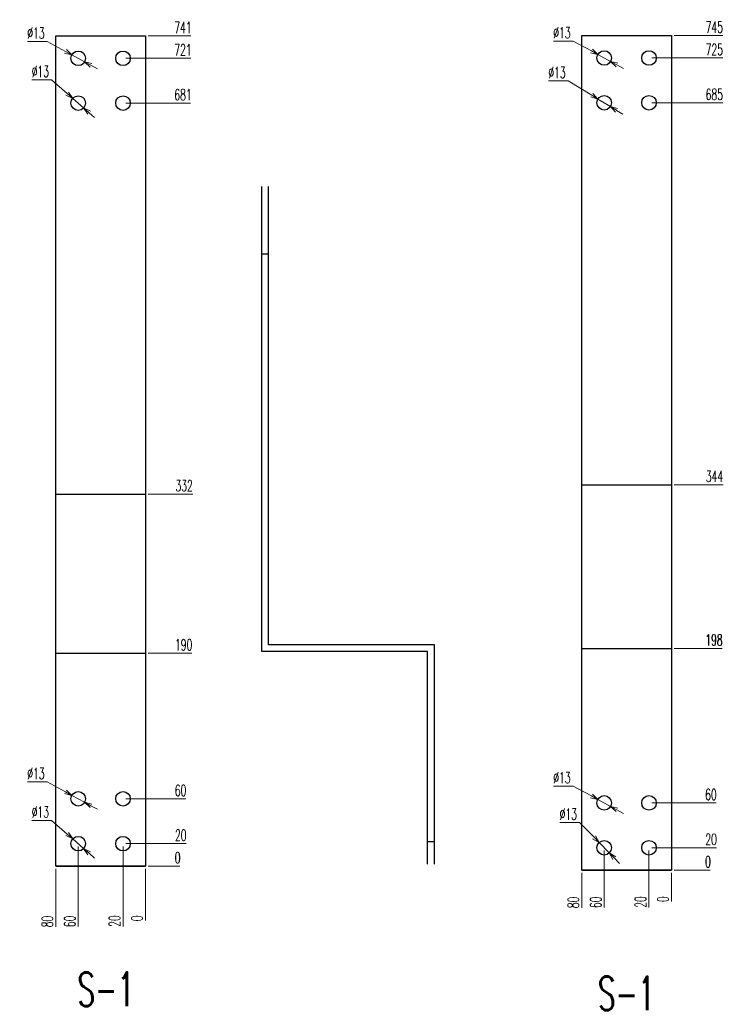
# Model space of a CAD drawing. Header units: millimetres. Extents: x 173893 to 258446, y -176540 to -123824.
# Drawn here: x 204945 to 205577, y -125695 to -124811 of the extents above; entities that cross this region are included whole.
import ezdxf
from ezdxf.enums import TextEntityAlignment as Align

# ---------------------------------------------------------------- set-up
doc = ezdxf.new("R2010")
doc.units = ezdxf.units.MM
doc.header["$LTSCALE"] = 3
doc.layers.add('@.DM. NÉT CHÍNH', color=7, linetype='Continuous')
doc.layers.add('@.VISIBLE', color=7, linetype='Continuous')
doc.styles.add('Ann_w01', font='romans.shx', dxfattribs={"width": 0.6, "bigfont": 'chineset.shx'})
doc.dimstyles.new('Dim 01_SC05', dxfattribs={"dimscale": 5, "dimtxt": 2, "dimasz": 1.3, "dimexe": 0.5, "dimexo": 0.5, "dimgap": 0.5, "dimtad": 1, "dimtoh": 1, "dimdec": 1, "dimzin": 12, "dimdsep": 46, "dimtxsty": 'Ann_w01', "dimblk": 'OPEN30', "dimcen": 1.5, "dimclrd": 6, "dimclre": 6, "dimclrt": 3, "dimadec": 1, "dimazin": 3, "dimtm": 1e-09, "dimtfac": 1, "dimtdec": 1, "dimtmove": 0, "dimatfit": 3, "dimldrblk": 'OPEN30', "dimfxl": 1, "dimtolj": 1, "dimlwd": 20, "dimlwe": 20, "dimarcsym": 0})

# ---------------------------------------------------------------- blocks, each defined once
blk = doc.blocks.new('*D2560')
at = {"layer": '@.VISIBLE', "color": 6, "lineweight": 20, "transparency": 16777216}
blk.add_line((205060.01, -125566.36), (205088.35, -125566.36), dxfattribs=at)
at = {"layer": 'Defpoints', "color": 0, "transparency": 16777216}
for p in [(205022.51, -125566.36), (205057.51, -125566.36), (205081.85, -125566.36)]:
    blk.add_point(p, dxfattribs=at)
at = {"layer": '@.VISIBLE', "color": 3, "transparency": 16777216, "insert": (205086.35, -125558.86), "char_height": 10, "attachment_point": 5, "style": 'Ann_w01'}
blk.add_mtext('\\A1;0', dxfattribs=at)
blk = doc.blocks.new('_Open30')
at = {"color": 0, "linetype": 'ByBlock', "lineweight": -2}
for p, q in [((-1, 0.27), (0, 0)), ((0, 0), (-1, -0.27)), ((0, 0), (-1, 0))]:
    blk.add_line(p, q, dxfattribs=at)
blk = doc.blocks.new('*D2561')
at = {"layer": '@.VISIBLE', "color": 6, "lineweight": 20, "transparency": 16777216}
blk.add_line((205040.01, -125546.36), (205093.92, -125546.36), dxfattribs=at)
at = {"layer": 'Defpoints', "color": 0, "transparency": 16777216}
for p in [(205037.51, -125546.36), (205081.7, -125546.36), (205022.51, -125566.36)]:
    blk.add_point(p, dxfattribs=at)
at = {"layer": '@.VISIBLE', "color": 3, "transparency": 16777216, "insert": (205089.06, -125538.86), "char_height": 10, "attachment_point": 5, "style": 'Ann_w01'}
blk.add_mtext('\\A1;20', dxfattribs=at)
blk = doc.blocks.new('*D2562')
at = {"layer": '@.VISIBLE', "color": 6, "lineweight": 20, "transparency": 16777216}
blk.add_line((205060.01, -125376.36), (205098.92, -125376.36), dxfattribs=at)
at = {"layer": 'Defpoints', "color": 0, "transparency": 16777216}
for p in [(205057.51, -125376.36), (205081.85, -125376.36), (205022.51, -125566.36)]:
    blk.add_point(p, dxfattribs=at)
at = {"layer": '@.VISIBLE', "color": 3, "transparency": 16777216, "insert": (205091.63, -125368.86), "char_height": 10, "attachment_point": 5, "style": 'Ann_w01'}
blk.add_mtext('\\A1;190', dxfattribs=at)
blk = doc.blocks.new('*D2563')
at = {"layer": '@.VISIBLE', "color": 6, "lineweight": 20, "transparency": 16777216}
blk.add_line((205060.01, -125234.36), (205099.77, -125234.36), dxfattribs=at)
at = {"layer": 'Defpoints', "color": 0, "transparency": 16777216}
for p in [(205057.51, -125234.36), (205081.85, -125234.36), (205022.51, -125566.36)]:
    blk.add_point(p, dxfattribs=at)
at = {"layer": '@.VISIBLE', "color": 3, "transparency": 16777216, "insert": (205092.06, -125226.86), "char_height": 10, "attachment_point": 5, "style": 'Ann_w01'}
blk.add_mtext('\\A1;332', dxfattribs=at)
blk = doc.blocks.new('*D2564')
at = {"layer": '@.VISIBLE', "color": 6, "lineweight": 20, "transparency": 16777216}
blk.add_line((205040.01, -124885.36), (205097.77, -124885.36), dxfattribs=at)
at = {"layer": 'Defpoints', "color": 0, "transparency": 16777216}
for p in [(205037.51, -124885.36), (205081.85, -124885.36), (205022.51, -125566.36)]:
    blk.add_point(p, dxfattribs=at)
at = {"layer": '@.VISIBLE', "color": 3, "transparency": 16777216, "insert": (205091.06, -124877.86), "char_height": 10, "attachment_point": 5, "style": 'Ann_w01'}
blk.add_mtext('\\A1;681', dxfattribs=at)
blk = doc.blocks.new('*D2554')
at = {"layer": '@.VISIBLE', "color": 6, "lineweight": 20, "transparency": 16777216}
blk.add_line((205060.01, -124825.36), (205097.92, -124825.36), dxfattribs=at)
at = {"layer": 'Defpoints', "color": 0, "transparency": 16777216}
for p in [(205057.51, -124825.36), (205081.7, -124825.36), (205022.51, -125566.36)]:
    blk.add_point(p, dxfattribs=at)
at = {"layer": '@.VISIBLE', "color": 3, "transparency": 16777216, "insert": (205091.06, -124817.86), "char_height": 10, "attachment_point": 5, "style": 'Ann_w01'}
blk.add_mtext('\\A1;741', dxfattribs=at)
blk = doc.blocks.new('*D2555')
at = {"layer": '@.VISIBLE', "color": 6, "lineweight": 20, "transparency": 16777216}
blk.add_line((204977.51, -125568.86), (204977.51, -125620.76), dxfattribs=at)
at = {"layer": 'Defpoints', "color": 0, "transparency": 16777216}
for p in [(204977.51, -125566.36), (205057.51, -125566.36), (204977.51, -125608.55)]:
    blk.add_point(p, dxfattribs=at)
at = {"layer": '@.VISIBLE', "color": 3, "transparency": 16777216, "insert": (204970.01, -125615.9), "char_height": 10, "attachment_point": 5, "rotation": 90, "style": 'Ann_w01'}
blk.add_mtext('\\A1;80', dxfattribs=at)
blk = doc.blocks.new('*D2556')
at = {"layer": '@.VISIBLE', "color": 6, "lineweight": 20, "transparency": 16777216}
blk.add_line((204997.51, -125548.86), (204997.51, -125620.47), dxfattribs=at)
at = {"layer": 'Defpoints', "color": 0, "transparency": 16777216}
for p in [(204997.51, -125546.36), (205057.51, -125566.36), (204997.51, -125608.55)]:
    blk.add_point(p, dxfattribs=at)
at = {"layer": '@.VISIBLE', "color": 3, "transparency": 16777216, "insert": (204990.01, -125615.76), "char_height": 10, "attachment_point": 5, "rotation": 90, "style": 'Ann_w01'}
blk.add_mtext('\\A1;60', dxfattribs=at)
blk = doc.blocks.new('*D2557')
at = {"layer": '@.VISIBLE', "color": 6, "lineweight": 20, "transparency": 16777216}
blk.add_line((205037.51, -125548.86), (205037.51, -125620.33), dxfattribs=at)
at = {"layer": 'Defpoints', "color": 0, "transparency": 16777216}
for p in [(205037.51, -125546.36), (205057.51, -125566.36), (205037.51, -125608.12)]:
    blk.add_point(p, dxfattribs=at)
at = {"layer": '@.VISIBLE', "color": 3, "transparency": 16777216, "insert": (205030.01, -125615.47), "char_height": 10, "attachment_point": 5, "rotation": 90, "style": 'Ann_w01'}
blk.add_mtext('\\A1;20', dxfattribs=at)
blk = doc.blocks.new('*D2558')
at = {"layer": '@.VISIBLE', "color": 6, "lineweight": 20, "transparency": 16777216}
blk.add_line((205057.51, -125568.86), (205057.51, -125615.05), dxfattribs=at)
at = {"layer": 'Defpoints', "color": 0, "transparency": 16777216}
for p in [(205057.51, -125566.36), (205057.51, -125566.36), (205057.51, -125608.55)]:
    blk.add_point(p, dxfattribs=at)
at = {"layer": '@.VISIBLE', "color": 3, "transparency": 16777216, "insert": (205050.01, -125613.05), "char_height": 10, "attachment_point": 5, "rotation": 90, "style": 'Ann_w01'}
blk.add_mtext('\\A1;0', dxfattribs=at)
blk = doc.blocks.new('*D2559')
at = {"layer": '@.VISIBLE', "color": 6, "lineweight": 20, "transparency": 16777216}
for p, q in [((204956.18, -124864.6), (204973.82, -124864.6)), ((204973.82, -124864.6), (204987.73, -124876.79)), ((205002.4, -124889.65), (204992.62, -124881.08)), ((205007.28, -124893.93), (205012.17, -124898.22))]:
    blk.add_line(p, q, dxfattribs=at)
at = {"layer": 'Defpoints', "color": 0, "transparency": 16777216}
for p in [(204992.62, -124881.08), (205002.4, -124889.65)]:
    blk.add_point(p, dxfattribs=at)
at = {"layer": '@.VISIBLE', "color": 6, "lineweight": 20, "transparency": 16777216, "xscale": 6.5, "yscale": 6.5, "zscale": 6.5}
for p, rotation in [((204992.62, -124881.08), 318.7589226849486), ((205002.4, -124889.65), 138.7589226849487)]:
    blk.add_blockref('_Open30', p, dxfattribs=dict(at, rotation=rotation))
at = {"layer": '@.VISIBLE', "color": 3, "transparency": 16777216, "insert": (204963.75, -124857.1), "char_height": 10, "attachment_point": 5, "style": 'Ann_w01'}
blk.add_mtext('\\A1;∅13', dxfattribs=at)
blk = doc.blocks.new('*D2553')
at = {"layer": '@.VISIBLE', "color": 6, "lineweight": 20, "transparency": 16777216}
for p, q in [((204956.18, -125525.6), (204973.82, -125525.6)), ((204973.82, -125525.6), (204987.73, -125537.79)), ((205002.4, -125550.65), (204992.62, -125542.08)), ((205007.28, -125554.93), (205012.17, -125559.22))]:
    blk.add_line(p, q, dxfattribs=at)
at = {"layer": 'Defpoints', "color": 0, "transparency": 16777216}
for p in [(204992.62, -125542.08), (205002.4, -125550.65)]:
    blk.add_point(p, dxfattribs=at)
at = {"layer": '@.VISIBLE', "color": 6, "lineweight": 20, "transparency": 16777216, "xscale": 6.5, "yscale": 6.5, "zscale": 6.5}
for p, rotation in [((204992.62, -125542.08), 318.7589226852274), ((205002.4, -125550.65), 138.7589226852275)]:
    blk.add_blockref('_Open30', p, dxfattribs=dict(at, rotation=rotation))
at = {"layer": '@.VISIBLE', "color": 3, "transparency": 16777216, "insert": (204963.75, -125518.1), "char_height": 10, "attachment_point": 5, "style": 'Ann_w01'}
blk.add_mtext('\\A1;∅13', dxfattribs=at)
blk = doc.blocks.new('*D2551')
at = {"layer": '@.VISIBLE', "color": 6, "lineweight": 20, "transparency": 16777216}
blk.add_line((205529.49, -125570.04), (205561.71, -125570.04), dxfattribs=at)
at = {"layer": 'Defpoints', "color": 0, "transparency": 16777216}
for p in [(205486.99, -125570.04), (205526.99, -125570.04), (205555.21, -125570.04)]:
    blk.add_point(p, dxfattribs=at)
at = {"layer": '@.VISIBLE', "color": 3, "transparency": 16777216, "insert": (205559.71, -125562.54), "char_height": 10, "attachment_point": 5, "style": 'Ann_w01'}
blk.add_mtext('\\A1;0', dxfattribs=at)
blk = doc.blocks.new('*D2552')
at = {"layer": '@.VISIBLE', "color": 6, "lineweight": 20, "transparency": 16777216}
blk.add_line((205509.49, -125550.04), (205567.28, -125550.04), dxfattribs=at)
at = {"layer": 'Defpoints', "color": 0, "transparency": 16777216}
for p in [(205506.99, -125550.04), (205555.07, -125550.04), (205486.99, -125570.04)]:
    blk.add_point(p, dxfattribs=at)
at = {"layer": '@.VISIBLE', "color": 3, "transparency": 16777216, "insert": (205562.43, -125542.54), "char_height": 10, "attachment_point": 5, "style": 'Ann_w01'}
blk.add_mtext('\\A1;20', dxfattribs=at)
blk = doc.blocks.new('*D2569')
at = {"layer": '@.VISIBLE', "color": 6, "lineweight": 20, "transparency": 16777216}
blk.add_line((205529.49, -125372.04), (205572.43, -125372.04), dxfattribs=at)
at = {"layer": 'Defpoints', "color": 0, "transparency": 16777216}
for p in [(205526.99, -125372.04), (205555.36, -125372.04), (205486.99, -125570.04)]:
    blk.add_point(p, dxfattribs=at)
at = {"layer": '@.VISIBLE', "color": 3, "transparency": 16777216, "insert": (205565.14, -125364.54), "char_height": 10, "attachment_point": 5, "style": 'Ann_w01'}
blk.add_mtext('\\A1;198', dxfattribs=at)
blk = doc.blocks.new('*D2570')
at = {"layer": '@.VISIBLE', "color": 6, "lineweight": 20, "transparency": 16777216}
blk.add_line((205529.49, -125226.04), (205573.28, -125226.04), dxfattribs=at)
at = {"layer": 'Defpoints', "color": 0, "transparency": 16777216}
for p in [(205526.99, -125226.04), (205555.07, -125226.04), (205486.99, -125570.04)]:
    blk.add_point(p, dxfattribs=at)
at = {"layer": '@.VISIBLE', "color": 3, "transparency": 16777216, "insert": (205565.43, -125218.54), "char_height": 10, "attachment_point": 5, "style": 'Ann_w01'}
blk.add_mtext('\\A1;344', dxfattribs=at)
blk = doc.blocks.new('*D2571')
at = {"layer": '@.VISIBLE', "color": 6, "lineweight": 20, "transparency": 16777216}
blk.add_line((205509.49, -124885.04), (205572.86, -124885.04), dxfattribs=at)
at = {"layer": 'Defpoints', "color": 0, "transparency": 16777216}
for p in [(205506.99, -124885.04), (205555.21, -124885.04), (205486.99, -125570.04)]:
    blk.add_point(p, dxfattribs=at)
at = {"layer": '@.VISIBLE', "color": 3, "transparency": 16777216, "insert": (205565.28, -124877.54), "char_height": 10, "attachment_point": 5, "style": 'Ann_w01'}
blk.add_mtext('\\A1;685', dxfattribs=at)
blk = doc.blocks.new('*D2572')
at = {"layer": '@.VISIBLE', "color": 6, "lineweight": 20, "transparency": 16777216}
blk.add_line((205529.49, -124825.04), (205573, -124825.04), dxfattribs=at)
at = {"layer": 'Defpoints', "color": 0, "transparency": 16777216}
for p in [(205526.99, -124825.04), (205555.07, -124825.04), (205486.99, -125570.04)]:
    blk.add_point(p, dxfattribs=at)
at = {"layer": '@.VISIBLE', "color": 3, "transparency": 16777216, "insert": (205565.28, -124817.54), "char_height": 10, "attachment_point": 5, "style": 'Ann_w01'}
blk.add_mtext('\\A1;745', dxfattribs=at)
blk = doc.blocks.new('*D2573')
at = {"layer": '@.VISIBLE', "color": 6, "lineweight": 20, "transparency": 16777216}
blk.add_line((205446.99, -125572.54), (205446.99, -125603.72), dxfattribs=at)
at = {"layer": 'Defpoints', "color": 0, "transparency": 16777216}
for p in [(205446.99, -125570.04), (205526.99, -125570.04), (205446.99, -125591.5)]:
    blk.add_point(p, dxfattribs=at)
at = {"layer": '@.VISIBLE', "color": 3, "transparency": 16777216, "insert": (205439.49, -125598.86), "char_height": 10, "attachment_point": 5, "rotation": 90, "style": 'Ann_w01'}
blk.add_mtext('\\A1;80', dxfattribs=at)
blk = doc.blocks.new('*D2574')
at = {"layer": '@.VISIBLE', "color": 6, "lineweight": 20, "transparency": 16777216}
blk.add_line((205466.99, -125552.54), (205466.99, -125603.43), dxfattribs=at)
at = {"layer": 'Defpoints', "color": 0, "transparency": 16777216}
for p in [(205466.99, -125550.04), (205526.99, -125570.04), (205466.99, -125591.5)]:
    blk.add_point(p, dxfattribs=at)
at = {"layer": '@.VISIBLE', "color": 3, "transparency": 16777216, "insert": (205459.49, -125598.72), "char_height": 10, "attachment_point": 5, "rotation": 90, "style": 'Ann_w01'}
blk.add_mtext('\\A1;60', dxfattribs=at)
blk = doc.blocks.new('*D2565')
at = {"layer": '@.VISIBLE', "color": 6, "lineweight": 20, "transparency": 16777216}
blk.add_line((205506.99, -125552.54), (205506.99, -125603.29), dxfattribs=at)
at = {"layer": 'Defpoints', "color": 0, "transparency": 16777216}
for p in [(205506.99, -125550.04), (205526.99, -125570.04), (205506.99, -125591.07)]:
    blk.add_point(p, dxfattribs=at)
at = {"layer": '@.VISIBLE', "color": 3, "transparency": 16777216, "insert": (205499.49, -125598.43), "char_height": 10, "attachment_point": 5, "rotation": 90, "style": 'Ann_w01'}
blk.add_mtext('\\A1;20', dxfattribs=at)
blk = doc.blocks.new('*D2566')
at = {"layer": '@.VISIBLE', "color": 6, "lineweight": 20, "transparency": 16777216}
blk.add_line((205526.99, -125572.54), (205526.99, -125598), dxfattribs=at)
at = {"layer": 'Defpoints', "color": 0, "transparency": 16777216}
for p in [(205526.99, -125570.04), (205526.99, -125570.04), (205526.99, -125591.5)]:
    blk.add_point(p, dxfattribs=at)
at = {"layer": '@.VISIBLE', "color": 3, "transparency": 16777216, "insert": (205519.49, -125596), "char_height": 10, "attachment_point": 5, "rotation": 90, "style": 'Ann_w01'}
blk.add_mtext('\\A1;0', dxfattribs=at)
blk = doc.blocks.new('*D2567')
at = {"layer": '@.VISIBLE', "color": 6, "lineweight": 20, "transparency": 16777216}
for p, q in [((205417.3, -124865.59), (205434.94, -124865.59)), ((205434.94, -124865.59), (205455.87, -124878.3)), ((205472.54, -124888.41), (205461.43, -124881.67)), ((205478.1, -124891.79), (205483.66, -124895.16))]:
    blk.add_line(p, q, dxfattribs=at)
at = {"layer": 'Defpoints', "color": 0, "transparency": 16777216}
for p in [(205461.43, -124881.67), (205472.54, -124888.41)]:
    blk.add_point(p, dxfattribs=at)
at = {"layer": '@.VISIBLE', "color": 6, "lineweight": 20, "transparency": 16777216, "xscale": 6.5, "yscale": 6.5, "zscale": 6.5}
for p, rotation in [((205461.43, -124881.67), 328.7448029801679), ((205472.54, -124888.41), 148.7448029801679)]:
    blk.add_blockref('_Open30', p, dxfattribs=dict(at, rotation=rotation))
at = {"layer": '@.VISIBLE', "color": 3, "transparency": 16777216, "insert": (205424.87, -124858.09), "char_height": 10, "attachment_point": 5, "style": 'Ann_w01'}
blk.add_mtext('\\A1;∅13', dxfattribs=at)
blk = doc.blocks.new('*D2568')
at = {"layer": '@.VISIBLE', "color": 6, "lineweight": 20, "transparency": 16777216}
for p, q in [((205427.37, -125527.47), (205445.01, -125527.47)), ((205445.01, -125527.47), (205457.92, -125540.73)), ((205471.52, -125554.7), (205462.45, -125545.38)), ((205476.06, -125559.36), (205480.59, -125564.01))]:
    blk.add_line(p, q, dxfattribs=at)
at = {"layer": 'Defpoints', "color": 0, "transparency": 16777216}
for p in [(205462.45, -125545.38), (205471.52, -125554.7)]:
    blk.add_point(p, dxfattribs=at)
at = {"layer": '@.VISIBLE', "color": 6, "lineweight": 20, "transparency": 16777216, "xscale": 6.5, "yscale": 6.5, "zscale": 6.5}
for p, rotation in [((205462.45, -125545.38), 314.2365675683455), ((205471.52, -125554.7), 134.2365675683455)]:
    blk.add_blockref('_Open30', p, dxfattribs=dict(at, rotation=rotation))
at = {"layer": '@.VISIBLE', "color": 3, "transparency": 16777216, "insert": (205434.94, -125519.97), "char_height": 10, "attachment_point": 5, "style": 'Ann_w01'}
blk.add_mtext('\\A1;∅13', dxfattribs=at)
blk = doc.blocks.new('*D2578')
at = {"layer": '@.VISIBLE', "color": 6, "lineweight": 20, "transparency": 16777216}
for p, q in [((204952.22, -124830.26), (204969.87, -124830.26)), ((204969.87, -124830.26), (204986.1, -124839.13)), ((205003.21, -124848.48), (204991.81, -124842.25)), ((205008.92, -124851.6), (205014.62, -124854.72))]:
    blk.add_line(p, q, dxfattribs=at)
at = {"layer": 'Defpoints', "color": 0, "transparency": 16777216}
for p in [(204991.81, -124842.25), (205003.21, -124848.48)]:
    blk.add_point(p, dxfattribs=at)
at = {"layer": '@.VISIBLE', "color": 6, "lineweight": 20, "transparency": 16777216, "xscale": 6.5, "yscale": 6.5, "zscale": 6.5}
for p, rotation in [((204991.81, -124842.25), 331.3416372775118), ((205003.21, -124848.48), 151.3416372775118)]:
    blk.add_blockref('_Open30', p, dxfattribs=dict(at, rotation=rotation))
at = {"layer": '@.VISIBLE', "color": 3, "transparency": 16777216, "insert": (204959.8, -124822.76), "char_height": 10, "attachment_point": 5, "style": 'Ann_w01'}
blk.add_mtext('\\A1;∅13', dxfattribs=at)
blk = doc.blocks.new('*D2575')
at = {"layer": '@.VISIBLE', "color": 6, "lineweight": 20, "transparency": 16777216}
for p, q in [((205421.7, -124829.93), (205439.35, -124829.93)), ((205439.35, -124829.93), (205455.58, -124838.81)), ((205472.69, -124848.16), (205461.28, -124841.92)), ((205478.39, -124851.28), (205484.1, -124854.39))]:
    blk.add_line(p, q, dxfattribs=at)
at = {"layer": 'Defpoints', "color": 0, "transparency": 16777216}
for p in [(205461.28, -124841.92), (205472.69, -124848.16)]:
    blk.add_point(p, dxfattribs=at)
at = {"layer": '@.VISIBLE', "color": 6, "lineweight": 20, "transparency": 16777216, "xscale": 6.5, "yscale": 6.5, "zscale": 6.5}
for p, rotation in [((205461.28, -124841.92), 331.3416372774346), ((205472.69, -124848.16), 151.3416372774346)]:
    blk.add_blockref('_Open30', p, dxfattribs=dict(at, rotation=rotation))
at = {"layer": '@.VISIBLE', "color": 3, "transparency": 16777216, "insert": (205429.27, -124822.43), "char_height": 10, "attachment_point": 5, "style": 'Ann_w01'}
blk.add_mtext('\\A1;∅13', dxfattribs=at)
blk = doc.blocks.new('*D2576')
at = {"layer": '@.VISIBLE', "color": 6, "lineweight": 20, "transparency": 16777216}
for p, q in [((205421.7, -125494.93), (205439.35, -125494.93)), ((205439.35, -125494.93), (205455.58, -125503.81)), ((205472.69, -125513.16), (205461.28, -125506.92)), ((205478.39, -125516.28), (205484.1, -125519.39))]:
    blk.add_line(p, q, dxfattribs=at)
at = {"layer": 'Defpoints', "color": 0, "transparency": 16777216}
for p in [(205461.28, -125506.92), (205472.69, -125513.16)]:
    blk.add_point(p, dxfattribs=at)
at = {"layer": '@.VISIBLE', "color": 6, "lineweight": 20, "transparency": 16777216, "xscale": 6.5, "yscale": 6.5, "zscale": 6.5}
for p, rotation in [((205461.28, -125506.92), 331.3416372773573), ((205472.69, -125513.16), 151.3416372773573)]:
    blk.add_blockref('_Open30', p, dxfattribs=dict(at, rotation=rotation))
at = {"layer": '@.VISIBLE', "color": 3, "transparency": 16777216, "insert": (205429.27, -125487.43), "char_height": 10, "attachment_point": 5, "style": 'Ann_w01'}
blk.add_mtext('\\A1;∅13', dxfattribs=at)
blk = doc.blocks.new('*D2577')
at = {"layer": '@.VISIBLE', "color": 6, "lineweight": 20, "transparency": 16777216}
for p, q in [((204952.22, -125491.26), (204969.87, -125491.26)), ((204969.87, -125491.26), (204986.1, -125500.13)), ((205003.21, -125509.48), (204991.81, -125503.25)), ((205008.92, -125512.6), (205014.62, -125515.72))]:
    blk.add_line(p, q, dxfattribs=at)
at = {"layer": 'Defpoints', "color": 0, "transparency": 16777216}
for p in [(204991.81, -125503.25), (205003.21, -125509.48)]:
    blk.add_point(p, dxfattribs=at)
at = {"layer": '@.VISIBLE', "color": 6, "lineweight": 20, "transparency": 16777216, "xscale": 6.5, "yscale": 6.5, "zscale": 6.5}
for p, rotation in [((204991.81, -125503.25), 331.3416372774097), ((205003.21, -125509.48), 151.3416372774097)]:
    blk.add_blockref('_Open30', p, dxfattribs=dict(at, rotation=rotation))
at = {"layer": '@.VISIBLE', "color": 3, "transparency": 16777216, "insert": (204959.8, -125483.76), "char_height": 10, "attachment_point": 5, "style": 'Ann_w01'}
blk.add_mtext('\\A1;∅13', dxfattribs=at)
blk = doc.blocks.new('*D2620')
at = {"layer": '@.DM. NÉT CHÍNH', "color": 6, "linetype": 'Continuous', "lineweight": 20, "transparency": 16777216}
blk.add_line((205060.01, -125566.36), (205088.2, -125566.36), dxfattribs=at)
at = {"layer": 'Defpoints', "color": 0, "linetype": 'Continuous', "transparency": 16777216}
for p in [(205017.51, -125566.36), (205057.51, -125566.36), (205081.7, -125566.36)]:
    blk.add_point(p, dxfattribs=at)
at = {"layer": '@.DM. NÉT CHÍNH', "color": 3, "linetype": 'Continuous', "transparency": 16777216, "insert": (205086.2, -125558.86), "char_height": 10, "attachment_point": 5, "style": 'Ann_w01'}
blk.add_mtext('\\A1;0', dxfattribs=at)
blk = doc.blocks.new('*D2621')
at = {"layer": '@.DM. NÉT CHÍNH', "color": 6, "linetype": 'Continuous', "lineweight": 20, "transparency": 16777216}
blk.add_line((205040.01, -125506.36), (205093.63, -125506.36), dxfattribs=at)
at = {"layer": 'Defpoints', "color": 0, "linetype": 'Continuous', "transparency": 16777216}
for p in [(205037.51, -125506.36), (205081.7, -125506.36), (205017.51, -125566.36)]:
    blk.add_point(p, dxfattribs=at)
at = {"layer": '@.DM. NÉT CHÍNH', "color": 3, "linetype": 'Continuous', "transparency": 16777216, "insert": (205088.92, -125498.86), "char_height": 10, "attachment_point": 5, "style": 'Ann_w01'}
blk.add_mtext('\\A1;60', dxfattribs=at)
blk = doc.blocks.new('*D2622')
at = {"layer": '@.DM. NÉT CHÍNH', "color": 6, "linetype": 'Continuous', "lineweight": 20, "transparency": 16777216}
blk.add_line((205040.01, -124845.36), (205097.92, -124845.36), dxfattribs=at)
at = {"layer": 'Defpoints', "color": 0, "linetype": 'Continuous', "transparency": 16777216}
for p in [(205037.51, -124845.36), (205081.7, -124845.36), (205017.51, -125566.36)]:
    blk.add_point(p, dxfattribs=at)
at = {"layer": '@.DM. NÉT CHÍNH', "color": 3, "linetype": 'Continuous', "transparency": 16777216, "insert": (205091.06, -124837.86), "char_height": 10, "attachment_point": 5, "style": 'Ann_w01'}
blk.add_mtext('\\A1;721', dxfattribs=at)
blk = doc.blocks.new('*D2623')
at = {"layer": '@.DM. NÉT CHÍNH', "color": 6, "linetype": 'Continuous', "lineweight": 20, "transparency": 16777216}
blk.add_line((205060.01, -124825.36), (205097.92, -124825.36), dxfattribs=at)
at = {"layer": 'Defpoints', "color": 0, "linetype": 'Continuous', "transparency": 16777216}
for p in [(205057.51, -124825.36), (205081.7, -124825.36), (205017.51, -125566.36)]:
    blk.add_point(p, dxfattribs=at)
at = {"layer": '@.DM. NÉT CHÍNH', "color": 3, "linetype": 'Continuous', "transparency": 16777216, "insert": (205091.06, -124817.86), "char_height": 10, "attachment_point": 5, "style": 'Ann_w01'}
blk.add_mtext('\\A1;741', dxfattribs=at)
blk = doc.blocks.new('*D2624')
at = {"layer": '@.DM. NÉT CHÍNH', "color": 6, "linetype": 'Continuous', "lineweight": 20, "transparency": 16777216}
blk.add_line((205529.49, -125570.04), (205561.57, -125570.04), dxfattribs=at)
at = {"layer": 'Defpoints', "color": 0, "linetype": 'Continuous', "transparency": 16777216}
for p in [(205486.99, -125570.04), (205526.99, -125570.04), (205555.07, -125570.04)]:
    blk.add_point(p, dxfattribs=at)
at = {"layer": '@.DM. NÉT CHÍNH', "color": 3, "linetype": 'Continuous', "transparency": 16777216, "insert": (205559.57, -125562.54), "char_height": 10, "attachment_point": 5, "style": 'Ann_w01'}
blk.add_mtext('\\A1;0', dxfattribs=at)
blk = doc.blocks.new('*D2625')
at = {"layer": '@.DM. NÉT CHÍNH', "color": 6, "linetype": 'Continuous', "lineweight": 20, "transparency": 16777216}
blk.add_line((205509.49, -125510.04), (205567, -125510.04), dxfattribs=at)
at = {"layer": 'Defpoints', "color": 0, "linetype": 'Continuous', "transparency": 16777216}
for p in [(205506.99, -125510.04), (205555.07, -125510.04), (205486.99, -125570.04)]:
    blk.add_point(p, dxfattribs=at)
at = {"layer": '@.DM. NÉT CHÍNH', "color": 3, "linetype": 'Continuous', "transparency": 16777216, "insert": (205562.28, -125502.54), "char_height": 10, "attachment_point": 5, "style": 'Ann_w01'}
blk.add_mtext('\\A1;60', dxfattribs=at)
blk = doc.blocks.new('*D2626')
at = {"layer": '@.DM. NÉT CHÍNH', "color": 6, "linetype": 'Continuous', "lineweight": 20, "transparency": 16777216}
blk.add_line((205529.49, -125372.04), (205572.14, -125372.04), dxfattribs=at)
at = {"layer": 'Defpoints', "color": 0, "linetype": 'Continuous', "transparency": 16777216}
for p in [(205526.99, -125372.04), (205555.07, -125372.04), (205486.99, -125570.04)]:
    blk.add_point(p, dxfattribs=at)
at = {"layer": '@.DM. NÉT CHÍNH', "color": 3, "linetype": 'Continuous', "transparency": 16777216, "insert": (205564.86, -125364.54), "char_height": 10, "attachment_point": 5, "style": 'Ann_w01'}
blk.add_mtext('\\A1;198', dxfattribs=at)
blk = doc.blocks.new('*D2627')
at = {"layer": '@.DM. NÉT CHÍNH', "color": 6, "linetype": 'Continuous', "lineweight": 20, "transparency": 16777216}
blk.add_line((205529.49, -125226.04), (205573.28, -125226.04), dxfattribs=at)
at = {"layer": 'Defpoints', "color": 0, "linetype": 'Continuous', "transparency": 16777216}
for p in [(205526.99, -125226.04), (205555.07, -125226.04), (205486.99, -125570.04)]:
    blk.add_point(p, dxfattribs=at)
at = {"layer": '@.DM. NÉT CHÍNH', "color": 3, "linetype": 'Continuous', "transparency": 16777216, "insert": (205565.43, -125218.54), "char_height": 10, "attachment_point": 5, "style": 'Ann_w01'}
blk.add_mtext('\\A1;344', dxfattribs=at)
blk = doc.blocks.new('*D2628')
at = {"layer": '@.DM. NÉT CHÍNH', "color": 6, "linetype": 'Continuous', "lineweight": 20, "transparency": 16777216}
blk.add_line((205509.49, -124845.04), (205573, -124845.04), dxfattribs=at)
at = {"layer": 'Defpoints', "color": 0, "linetype": 'Continuous', "transparency": 16777216}
for p in [(205506.99, -124845.04), (205555.07, -124845.04), (205486.99, -125570.04)]:
    blk.add_point(p, dxfattribs=at)
at = {"layer": '@.DM. NÉT CHÍNH', "color": 3, "linetype": 'Continuous', "transparency": 16777216, "insert": (205565.28, -124837.54), "char_height": 10, "attachment_point": 5, "style": 'Ann_w01'}
blk.add_mtext('\\A1;725', dxfattribs=at)
blk = doc.blocks.new('*D2629')
at = {"layer": '@.DM. NÉT CHÍNH', "color": 6, "linetype": 'Continuous', "lineweight": 20, "transparency": 16777216}
blk.add_line((205529.49, -124825.04), (205573, -124825.04), dxfattribs=at)
at = {"layer": 'Defpoints', "color": 0, "linetype": 'Continuous', "transparency": 16777216}
for p in [(205526.99, -124825.04), (205555.07, -124825.04), (205486.99, -125570.04)]:
    blk.add_point(p, dxfattribs=at)
at = {"layer": '@.DM. NÉT CHÍNH', "color": 3, "linetype": 'Continuous', "transparency": 16777216, "insert": (205565.28, -124817.54), "char_height": 10, "attachment_point": 5, "style": 'Ann_w01'}
blk.add_mtext('\\A1;745', dxfattribs=at)

msp = doc.modelspace()

# ---------------------------------------------------------------- linework, layer by layer
at = {"layer": '@.VISIBLE', "color": 2}
for p, q in [((205161.42, -125019.82), (205167.42, -125019.82)), ((205315.42, -125544.81), (205309.42, -125544.81)), ((204977.51, -125566.36), (205057.51, -125566.36)), ((205446.99, -125570.04), (205526.99, -125570.04))]:
    msp.add_line(p, q, dxfattribs=at)
for points in [[(204977.51, -125566.36), (204977.51, -124825.36), (205057.51, -124825.36), (205057.51, -125566.36)], [(205446.99, -125570.04), (205446.99, -124825.04), (205526.99, -124825.04), (205526.99, -125570.04)], [(205446.99, -125570.04), (205446.99, -125226.04), (205526.99, -125226.04), (205526.99, -125570.04)], [(204977.51, -125566.36), (204977.51, -125234.36), (205057.51, -125234.36), (205057.51, -125566.36)], [(204977.51, -125566.36), (204977.51, -125376.36), (205057.51, -125376.36), (205057.51, -125566.36)], [(205446.99, -125570.04), (205446.99, -125372.04), (205526.99, -125372.04), (205526.99, -125570.04)]]:
    msp.add_lwpolyline(points, close=True, dxfattribs=at)
for points in [[(205309.42, -125564.81), (205309.42, -125374.81), (205161.42, -125374.81), (205161.42, -124959.81)], [(205315.42, -125564.81), (205315.42, -125368.81), (205167.42, -125368.81), (205167.42, -124959.81)]]:
    msp.add_lwpolyline(points, dxfattribs=at)
for centre in [(204997.51, -124845.36), (205037.51, -124845.36), (205466.99, -124845.04), (205506.99, -124845.04), (204997.51, -124885.36), (205037.51, -124885.36), (205466.99, -124885.04), (205506.99, -124885.04), (204997.51, -125506.36), (205037.51, -125506.36), (205466.99, -125510.04), (205506.99, -125510.04), (204997.51, -125546.36), (205037.51, -125546.36), (205466.99, -125550.04), (205506.99, -125550.04)]:
    msp.add_circle(centre, 6.5, dxfattribs=at)

# ---------------------------------------------------------------- texts
at = {"style": 'Ann_w01', "width": 0.6}
for p in [(205022.51, -125676.36), (205486.99, -125680.04)]:
    msp.add_text('S-1', height=30, dxfattribs=at).set_placement(p, align=Align.MIDDLE_CENTER)

# ---------------------------------------------------------------- dimensions: what is measured, and where the dimension line sits
at = {"layer": '@.DM. NÉT CHÍNH', "linetype": 'Continuous'}
for feature_location, offset, origin, picture, middle in [((205057.51, -124825.36), (24.19, 0), (205017.51, -125566.36), '*D2623', (205091.06, -124817.86)), ((205526.99, -124825.04), (28.08, 0), (205486.99, -125570.04), '*D2629', (205565.28, -124817.54)), ((205037.51, -124845.36), (44.19, 0), (205017.51, -125566.36), '*D2622', (205091.06, -124837.86)), ((205506.99, -124845.04), (48.08, 0), (205486.99, -125570.04), '*D2628', (205565.28, -124837.54)), ((205526.99, -125226.04), (28.08, 0), (205486.99, -125570.04), '*D2627', (205565.43, -125218.54)), ((205526.99, -125372.04), (28.08, 0), (205486.99, -125570.04), '*D2626', (205564.86, -125364.54)), ((205037.51, -125506.36), (44.19, 0), (205017.51, -125566.36), '*D2621', (205088.92, -125498.86)), ((205506.99, -125510.04), (48.08, 0), (205486.99, -125570.04), '*D2625', (205562.28, -125502.54)), ((205057.50894497, -125566.36359722), (24.19435732, 0), (205017.50894497, -125566.36359722), '*D2620', (205086.2033023, -125558.86359722)), ((205526.98623436, -125570.04139861), (28.08436085, 0), (205486.98623436, -125570.04139861), '*D2624', (205559.57059521, -125562.54139861))]:
    dim = msp.add_ordinate_dim(feature_location=feature_location, offset=offset, dtype=0, origin=origin, dimstyle='Dim 01_SC05', dxfattribs=at)
    dim.commit()
    dim.dimension.update_dxf_attribs({"geometry": picture, "text_midpoint": middle})
at = {"layer": '@.VISIBLE', "color": 2}
for feature_location, offset, dtype, origin, picture, middle in [((205057.51, -124825.36), (24.19, 0), 0, (205022.51, -125566.36), '*D2554', (205091.06, -124817.86)), ((205526.99, -124825.04), (28.08, 0), 0, (205486.99, -125570.04), '*D2572', (205565.28, -124817.54)), ((205037.51, -124885.36), (44.34, 0), 0, (205022.51, -125566.36), '*D2564', (205091.06, -124877.86)), ((205506.99, -124885.04), (48.23, 0), 0, (205486.99, -125570.04), '*D2571', (205565.28, -124877.54)), ((205526.99, -125226.04), (28.08, 0), 0, (205486.99, -125570.04), '*D2570', (205565.43, -125218.54)), ((205057.51, -125234.36), (24.34, 0), 0, (205022.51, -125566.36), '*D2563', (205092.06, -125226.86)), ((205526.99, -125372.04), (28.37, 0), 0, (205486.99, -125570.04), '*D2569', (205565.14, -125364.54)), ((205057.51, -125376.36), (24.34, 0), 0, (205022.51, -125566.36), '*D2562', (205091.63, -125368.86)), ((205037.51, -125546.36), (44.19, 0), 0, (205022.51, -125566.36), '*D2561', (205089.06, -125538.86)), ((205506.99, -125550.04), (48.08, 0), 0, (205486.99, -125570.04), '*D2552', (205562.43, -125542.54)), ((204997.51, -125546.36), (0, -62.18), 1, (205057.51, -125566.36), '*D2556', (204990.01, -125615.76)), ((205057.50894497, -125566.36359722), (24.33721447, 0), 0, (205022.50894497, -125566.36359722), '*D2560', (205086.34615944, -125558.86359722)), ((205037.51, -125546.36), (0, -61.75), 1, (205057.51, -125566.36), '*D2557', (205030.01, -125615.47)), ((205466.99, -125550.04), (0, -41.46), 1, (205526.99, -125570.04), '*D2574', (205459.49, -125598.72)), ((205506.99, -125550.04), (0, -41.03), 1, (205526.99, -125570.04), '*D2565', (205499.49, -125598.43)), ((205526.98623436, -125570.04139861), (28.22721799, 0), 0, (205486.98623436, -125570.04139861), '*D2551', (205559.71345236, -125562.54139861)), ((204977.51, -125566.36), (0, -42.18), 1, (205057.51, -125566.36), '*D2555', (204970.01, -125615.9)), ((205057.50894497, -125566.36359722), (0, -42.18170349), 1, (205057.50894498, -125566.36359722), '*D2558', (205050.00894497, -125613.04530071)), ((205446.99, -125570.04), (0, -21.46), 1, (205526.99, -125570.04), '*D2573', (205439.49, -125598.86)), ((205526.98623436, -125570.04139861), (0, -21.46108796), 1, (205526.98623437, -125570.04139861), '*D2566', (205519.48623436, -125596.00248656))]:
    dim = msp.add_ordinate_dim(feature_location=feature_location, offset=offset, dtype=dtype, origin=origin, dimstyle='Dim 01_SC05', dxfattribs=at)
    dim.commit()
    dim.dimension.update_dxf_attribs({"geometry": picture, "text_midpoint": middle})
for p1, p2, picture, middle in [((205003.21, -124848.48), (204991.81, -124842.25), '*D2578', (204959.8, -124830.26)), ((205472.69, -124848.16), (205461.28, -124841.92), '*D2575', (205429.27, -124829.93)), ((205002.4, -124889.65), (204992.62, -124881.08), '*D2559', (204963.75, -124864.6)), ((205472.54, -124888.41), (205461.43, -124881.67), '*D2567', (205424.87, -124865.59)), ((205003.21, -125509.48), (204991.81, -125503.25), '*D2577', (204959.8, -125491.26)), ((205472.69, -125513.16), (205461.28, -125506.92), '*D2576', (205429.27, -125494.93)), ((205002.4, -125550.65), (204992.62, -125542.08), '*D2553', (204963.75, -125525.6)), ((205471.52, -125554.7), (205462.45, -125545.38), '*D2568', (205434.94, -125527.47))]:
    dim = msp.add_diameter_dim_2p(p1=p1, p2=p2, dimstyle='Dim 01_SC05', dxfattribs=at)
    dim.commit()
    dim.dimension.update_dxf_attribs({"geometry": picture, "text_midpoint": middle, "dimtype": 163})

doc.saveas('drawing.dxf')
